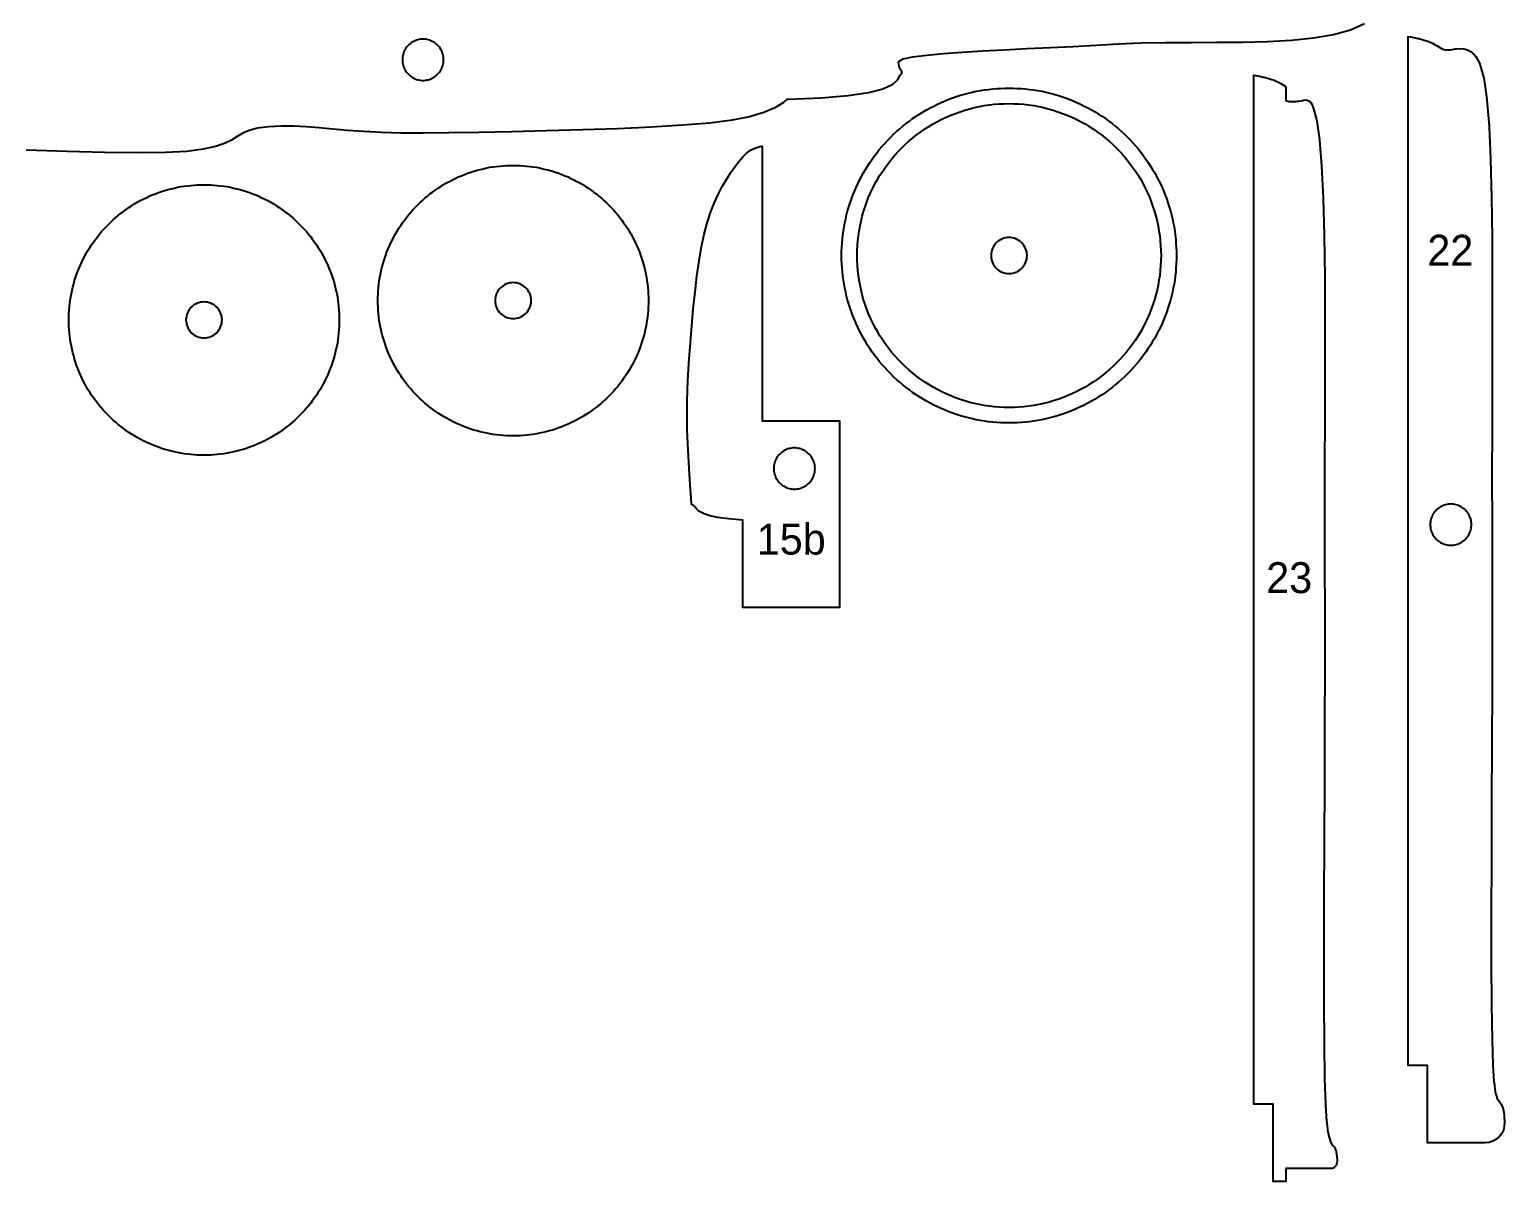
# Model space of a CAD drawing. Header units: metres. Extents: x 5 to 594, y 14 to 194.
# Drawn here: x 119 to 233.5, y 14.1 to 103.5 of the extents above; entities that cross this region are included whole.
import ezdxf
from ezdxf.enums import TextEntityAlignment as Align

# ---------------------------------------------------------------- set-up
doc = ezdxf.new("R2010")
doc.units = ezdxf.units.M
for name, color, linetype in [('CORTAR', 1, 'Continuous'), ('GRABAR', 5, 'Continuous'), ('GRABAR_RELLENO', 4, 'Continuous')]:
    doc.layers.add(name, color=color, linetype=linetype)

msp = doc.modelspace()

# ---------------------------------------------------------------- linework, layer by layer
at = {"layer": 'CORTAR'}
msp.add_lwpolyline([(222.59, 103.98), (221.5, 103.5), (220.18, 103.13), (218.64, 102.87), (216.92, 102.7), (215.07, 102.59), (213.12, 102.54), (211.13, 102.53), (209.13, 102.52), (207.16, 102.51), (205.27, 102.48), (203.5, 102.4), (201.76, 102.3), (199.98, 102.21), (198.18, 102.12), (196.38, 102.04), (194.62, 101.95), (192.94, 101.86), (191.35, 101.76), (189.9, 101.66), (188.61, 101.54), (187.5, 101.4), (186.75, 101.24), (186.41, 101.05), (186.4, 101.02), (186.43, 100.86), (186.48, 100.61), (186.62, 100.39), (186.68, 100.17), (186.53, 99.96), (186.46, 99.93), (186.33, 99.64), (185.93, 99.26), (185.2, 98.92), (185.2, 98.92), (184.09, 98.63), (182.5, 98.4), (180.41, 98.23), (177.87, 98.11), (177.75, 98.11), (177.48, 97.89), (176.81, 97.48), (175.95, 97.1), (174.86, 96.76), (173.5, 96.5), (171.78, 96.29), (169.66, 96.12), (167.25, 95.97), (164.62, 95.85), (161.88, 95.75), (159.1, 95.67), (156.38, 95.61), (153.82, 95.56), (151.5, 95.53), (149.5, 95.5), (147.8, 95.5), (146.27, 95.54), (144.89, 95.62), (143.64, 95.71), (142.5, 95.81), (141.44, 95.91), (140.43, 95.99), (139.45, 96.04), (138.48, 96.04), (137.5, 96), (136.64, 95.89), (136, 95.71), (135.5, 95.49), (135.07, 95.24), (134.62, 94.97), (134.09, 94.7), (133.39, 94.46), (132.44, 94.25), (131.17, 94.09), (129.5, 94), (127.35, 93.98), (124.78, 94.01), (121.87, 94.09), (118.7, 94.19)], dxfattribs=at)
for points in [[(147.9, 101.1), (147.91, 100.99), (147.93, 100.89), (147.95, 100.79), (147.98, 100.69), (148.02, 100.59), (148.07, 100.49), (148.11, 100.4), (148.17, 100.31), (148.23, 100.23), (148.3, 100.15), (148.37, 100.07), (148.45, 100), (148.53, 99.93), (148.61, 99.87), (148.7, 99.81), (148.79, 99.77), (148.89, 99.72), (148.99, 99.68), (149.09, 99.65), (149.19, 99.63), (149.29, 99.61), (149.4, 99.6), (149.5, 99.6), (149.6, 99.6), (149.71, 99.61), (149.81, 99.63), (149.91, 99.65), (150.01, 99.68), (150.11, 99.72), (150.21, 99.77), (150.3, 99.81), (150.39, 99.87), (150.47, 99.93), (150.55, 100), (150.63, 100.07), (150.7, 100.15), (150.77, 100.23), (150.83, 100.31), (150.89, 100.4), (150.93, 100.49), (150.98, 100.59), (151.02, 100.69), (151.05, 100.79), (151.07, 100.89), (151.09, 100.99), (151.1, 101.1), (151.1, 101.2), (151.1, 101.3), (151.09, 101.41), (151.07, 101.51), (151.05, 101.61), (151.02, 101.71), (150.98, 101.81), (150.93, 101.91), (150.89, 102), (150.83, 102.09), (150.77, 102.17), (150.7, 102.25), (150.63, 102.33), (150.55, 102.4), (150.47, 102.47), (150.39, 102.53), (150.3, 102.59), (150.21, 102.63), (150.11, 102.68), (150.01, 102.72), (149.91, 102.75), (149.81, 102.77), (149.71, 102.79), (149.6, 102.8), (149.5, 102.8), (149.4, 102.8), (149.29, 102.79), (149.19, 102.77), (149.09, 102.75), (148.99, 102.72), (148.89, 102.68), (148.79, 102.63), (148.7, 102.59), (148.61, 102.53), (148.53, 102.47), (148.45, 102.4), (148.37, 102.33), (148.3, 102.25), (148.23, 102.17), (148.17, 102.09), (148.11, 102), (148.07, 101.91), (148.02, 101.81), (147.98, 101.71), (147.95, 101.61), (147.93, 101.51), (147.91, 101.41), (147.9, 101.3), (147.9, 101.2), (147.9, 101.1)], [(226.17, 102.97), (226.43, 102.92), (226.48, 102.92), (226.74, 102.86), (226.81, 102.85), (227.07, 102.78), (227.16, 102.75), (227.41, 102.67), (227.52, 102.64), (227.75, 102.54), (227.88, 102.48), (228.09, 102.37), (228.23, 102.29), (228.44, 102.14), (228.57, 102.08), (228.78, 101.99), (228.85, 101.96), (228.93, 101.96), (229.17, 101.96), (229.3, 101.97), (229.63, 102.04), (229.65, 102.04), (229.76, 102.06), (230.04, 102.08), (230.32, 102.06), (230.59, 101.98), (230.83, 101.85), (231.05, 101.67), (231.24, 101.46), (231.38, 101.22), (231.52, 100.93), (231.61, 100.68), (231.85, 99.77), (231.88, 99.61), (232.09, 98.15), (232.1, 98.06), (232.27, 96.04), (232.27, 95.99), (232.39, 93.49), (232.39, 93.46), (232.47, 90.57), (232.47, 90.55), (232.51, 87.34), (232.51, 87.32), (232.52, 83.86), (232.52, 83.85), (232.52, 80.2), (232.52, 80.2), (232.51, 76.43), (232.5, 72.62), (232.49, 68.82), (232.5, 65.11), (232.51, 61.24), (232.51, 61.24), (232.51, 57.03), (232.51, 57.02), (232.5, 52.58), (232.5, 52.58), (232.48, 48.03), (232.46, 43.48), (232.45, 39.07), (232.44, 34.9), (232.44, 31.11), (232.46, 27.81), (232.5, 25.11), (232.5, 25.1), (232.56, 23.14), (232.56, 23.12), (232.65, 21.84), (232.66, 21.79), (232.75, 21.07), (232.77, 20.97), (232.86, 20.66), (232.88, 20.6), (232.91, 20.55), (232.96, 20.47), (233.06, 20.35), (233.21, 20.12), (233.32, 19.87), (233.38, 19.61), (233.43, 19.28), (233.44, 19.17), (233.47, 18.69), (233.45, 18.39), (233.38, 18.09), (233.25, 17.82), (233.06, 17.58), (232.83, 17.38), (232.56, 17.23), (232.27, 17.14), (231.97, 17.11), (227.5, 17.11), (227.5, 23.11), (226, 23.11), (226, 103), (226.15, 102.97), (226.17, 102.97)], [(216.66, 97.98), (216.76, 97.97), (216.84, 97.96), (216.94, 97.96), (217.18, 97.96), (217.27, 97.97), (217.4, 97.98), (217.49, 97.99), (217.81, 98.05), (217.83, 98.06), (217.89, 98.07), (218.03, 98.08), (218.12, 98.07), (218.21, 98.04), (218.29, 98), (218.36, 97.94), (218.43, 97.87), (218.5, 97.75), (218.59, 97.55), (218.65, 97.38), (218.87, 96.55), (218.89, 96.44), (219.1, 95.02), (219.11, 94.96), (219.27, 92.96), (219.27, 92.93), (219.39, 90.45), (219.39, 90.43), (219.47, 87.54), (219.47, 87.53), (219.51, 84.32), (219.51, 84.32), (219.52, 80.86), (219.52, 77.2), (219.51, 73.44), (219.5, 69.62), (219.5, 69.62), (219.49, 65.82), (219.49, 65.82), (219.5, 62.1), (219.51, 58.24), (219.51, 54.03), (219.5, 49.58), (219.48, 45.03), (219.46, 40.48), (219.45, 36.07), (219.45, 36.07), (219.44, 31.9), (219.44, 31.9), (219.44, 28.11), (219.44, 28.1), (219.46, 24.8), (219.46, 24.79), (219.5, 22.1), (219.5, 22.09), (219.5, 22.07), (219.5, 22.07), (219.56, 20.11), (219.56, 20.09), (219.57, 20.07), (219.57, 20.05), (219.65, 18.77), (219.66, 18.74), (219.66, 18.69), (219.66, 18.66), (219.76, 17.94), (219.77, 17.87), (219.79, 17.77), (219.81, 17.7), (219.9, 17.39), (219.92, 17.31), (219.94, 17.26), (219.97, 17.18), (220.01, 17.11), (220.04, 17.06), (220.08, 16.99), (220.13, 16.91), (220.19, 16.84), (220.26, 16.76), (220.33, 16.64), (220.37, 16.56), (220.4, 16.43), (220.43, 16.17), (220.44, 16.09), (220.47, 15.68), (220.46, 15.53), (220.43, 15.44), (220.39, 15.35), (220.33, 15.27), (220.25, 15.2), (220.16, 15.15), (220.07, 15.12), (219.92, 15.11), (216.5, 15.11), (216.5, 14.11), (215.5, 14.11), (215.5, 20.11), (214, 20.11), (214, 100), (214.15, 99.97), (214.17, 99.97), (214.43, 99.92), (214.48, 99.92), (214.74, 99.86), (214.81, 99.85), (215.07, 99.78), (215.16, 99.75), (215.41, 99.67), (215.52, 99.64), (215.75, 99.54), (215.88, 99.48), (216.09, 99.37), (216.23, 99.29), (216.44, 99.14), (216.5, 99.11), (216.5, 98.03), (216.56, 98.01), (216.66, 97.98)], [(208, 85.68), (207.98, 85.36), (207.96, 85.04), (207.94, 84.73), (207.9, 84.41), (207.86, 84.09), (207.81, 83.78), (207.75, 83.46), (207.68, 83.15), (207.61, 82.84), (207.53, 82.53), (207.44, 82.23), (207.34, 81.92), (207.24, 81.62), (207.13, 81.32), (207.01, 81.03), (206.88, 80.73), (206.75, 80.44), (206.61, 80.16), (206.46, 79.87), (206.31, 79.59), (206.15, 79.32), (205.98, 79.05), (205.81, 78.78), (205.63, 78.51), (205.44, 78.26), (205.25, 78), (205.05, 77.75), (204.84, 77.51), (204.63, 77.27), (204.42, 77.04), (204.19, 76.81), (203.96, 76.58), (203.73, 76.37), (203.49, 76.16), (203.25, 75.95), (203, 75.75), (202.74, 75.56), (202.49, 75.37), (202.22, 75.19), (201.95, 75.02), (201.68, 74.85), (201.41, 74.69), (201.13, 74.54), (200.84, 74.39), (200.56, 74.25), (200.27, 74.12), (199.97, 73.99), (199.68, 73.87), (199.38, 73.76), (199.08, 73.66), (198.77, 73.56), (198.47, 73.47), (198.16, 73.39), (197.85, 73.32), (197.54, 73.25), (197.22, 73.19), (196.91, 73.14), (196.59, 73.1), (196.27, 73.06), (195.96, 73.04), (195.64, 73.02), (195.32, 73), (195, 73), (194.68, 73), (194.36, 73.02), (194.04, 73.04), (193.73, 73.06), (193.41, 73.1), (193.09, 73.14), (192.78, 73.19), (192.46, 73.25), (192.15, 73.32), (191.84, 73.39), (191.53, 73.47), (191.23, 73.56), (190.92, 73.66), (190.62, 73.76), (190.32, 73.87), (190.03, 73.99), (189.73, 74.12), (189.44, 74.25), (189.16, 74.39), (188.87, 74.54), (188.59, 74.69), (188.32, 74.85), (188.05, 75.02), (187.78, 75.19), (187.51, 75.37), (187.26, 75.56), (187, 75.75), (186.75, 75.95), (186.51, 76.16), (186.27, 76.37), (186.04, 76.58), (185.81, 76.81), (185.58, 77.04), (185.37, 77.27), (185.16, 77.51), (184.95, 77.75), (184.75, 78), (184.56, 78.26), (184.37, 78.51), (184.19, 78.78), (184.02, 79.05), (183.85, 79.32), (183.69, 79.59), (183.54, 79.87), (183.39, 80.16), (183.25, 80.44), (183.12, 80.73), (182.99, 81.03), (182.87, 81.32), (182.76, 81.62), (182.66, 81.92), (182.56, 82.23), (182.47, 82.53), (182.39, 82.84), (182.32, 83.15), (182.25, 83.46), (182.19, 83.78), (182.14, 84.09), (182.1, 84.41), (182.06, 84.73), (182.04, 85.04), (182.02, 85.36), (182, 85.68), (182, 86), (182, 86.32), (182.02, 86.64), (182.04, 86.96), (182.06, 87.27), (182.1, 87.59), (182.14, 87.91), (182.19, 88.22), (182.25, 88.54), (182.32, 88.85), (182.39, 89.16), (182.47, 89.47), (182.56, 89.77), (182.66, 90.08), (182.76, 90.38), (182.87, 90.68), (182.99, 90.97), (183.12, 91.27), (183.25, 91.56), (183.39, 91.84), (183.54, 92.13), (183.69, 92.41), (183.85, 92.68), (184.02, 92.95), (184.19, 93.22), (184.37, 93.49), (184.56, 93.74), (184.75, 94), (184.95, 94.25), (185.16, 94.49), (185.37, 94.73), (185.58, 94.96), (185.81, 95.19), (186.04, 95.42), (186.27, 95.63), (186.51, 95.84), (186.75, 96.05), (187, 96.25), (187.26, 96.44), (187.51, 96.63), (187.78, 96.81), (188.05, 96.98), (188.32, 97.15), (188.59, 97.31), (188.87, 97.46), (189.16, 97.61), (189.44, 97.75), (189.73, 97.88), (190.03, 98.01), (190.32, 98.13), (190.62, 98.24), (190.92, 98.34), (191.23, 98.44), (191.53, 98.53), (191.84, 98.61), (192.15, 98.68), (192.46, 98.75), (192.78, 98.81), (193.09, 98.86), (193.41, 98.9), (193.73, 98.94), (194.04, 98.96), (194.36, 98.98), (194.68, 99), (195, 99), (195.32, 99), (195.64, 98.98), (195.96, 98.96), (196.27, 98.94), (196.59, 98.9), (196.91, 98.86), (197.22, 98.81), (197.54, 98.75), (197.85, 98.68), (198.16, 98.61), (198.47, 98.53), (198.77, 98.44), (199.08, 98.34), (199.38, 98.24), (199.68, 98.13), (199.97, 98.01), (200.27, 97.88), (200.56, 97.75), (200.84, 97.61), (201.13, 97.46), (201.41, 97.31), (201.68, 97.15), (201.95, 96.98), (202.22, 96.81), (202.49, 96.63), (202.74, 96.44), (203, 96.25), (203.25, 96.05), (203.49, 95.84), (203.73, 95.63), (203.96, 95.42), (204.19, 95.19), (204.42, 94.96), (204.63, 94.73), (204.84, 94.49), (205.05, 94.25), (205.25, 94), (205.44, 93.74), (205.63, 93.49), (205.81, 93.22), (205.98, 92.95), (206.15, 92.68), (206.31, 92.41), (206.46, 92.13), (206.61, 91.84), (206.75, 91.56), (206.88, 91.27), (207.01, 90.97), (207.13, 90.68), (207.24, 90.38), (207.34, 90.08), (207.44, 89.77), (207.53, 89.47), (207.61, 89.16), (207.68, 88.85), (207.75, 88.54), (207.81, 88.22), (207.86, 87.91), (207.9, 87.59), (207.94, 87.27), (207.96, 86.96), (207.98, 86.64), (208, 86.32), (208, 86), (208, 85.68)], [(173.23, 65.55), (172.39, 65.67), (171.76, 65.8), (171.32, 65.94), (171.03, 66.09), (170.83, 66.23), (170.71, 66.36), (170.61, 66.49), (170.5, 66.59), (170.34, 66.66), (170.31, 67.18), (170.27, 67.84), (170.22, 68.61), (170.16, 69.47), (170.11, 70.41), (170.06, 71.41), (170.02, 72.46), (170, 73.53), (170, 74.6), (170.04, 75.66), (170.1, 76.77), (170.17, 77.97), (170.26, 79.23), (170.36, 80.53), (170.48, 81.85), (170.62, 83.15), (170.77, 84.41), (170.94, 85.6), (171.13, 86.69), (171.34, 87.66), (171.57, 88.53), (171.83, 89.33), (172.11, 90.06), (172.42, 90.73), (172.73, 91.35), (173.06, 91.91), (173.38, 92.42), (173.71, 92.88), (174.03, 93.29), (174.34, 93.66), (174.65, 93.97), (174.99, 94.2), (175.33, 94.36), (175.68, 94.47), (175.84, 94.5), (175.84, 73.16), (181.84, 73.16), (181.84, 58.66), (174.34, 58.66), (174.34, 61.66), (174.34, 65.46), (173.23, 65.55)], [(167, 82.24), (166.99, 81.98), (166.97, 81.73), (166.95, 81.47), (166.92, 81.21), (166.89, 80.96), (166.85, 80.7), (166.8, 80.45), (166.74, 80.2), (166.69, 79.95), (166.62, 79.7), (166.55, 79.45), (166.47, 79.21), (166.39, 78.96), (166.3, 78.72), (166.2, 78.48), (166.1, 78.24), (165.99, 78.01), (165.88, 77.78), (165.76, 77.55), (165.64, 77.32), (165.51, 77.1), (165.37, 76.88), (165.23, 76.67), (165.08, 76.45), (164.93, 76.25), (164.78, 76.04), (164.62, 75.84), (164.45, 75.64), (164.28, 75.45), (164.1, 75.26), (163.92, 75.08), (163.74, 74.9), (163.55, 74.72), (163.36, 74.55), (163.16, 74.38), (162.96, 74.22), (162.75, 74.07), (162.55, 73.92), (162.33, 73.77), (162.12, 73.63), (161.9, 73.49), (161.68, 73.36), (161.45, 73.24), (161.22, 73.12), (160.99, 73.01), (160.76, 72.9), (160.52, 72.8), (160.28, 72.7), (160.04, 72.61), (159.79, 72.53), (159.55, 72.45), (159.3, 72.38), (159.05, 72.31), (158.8, 72.26), (158.55, 72.2), (158.3, 72.15), (158.04, 72.11), (157.79, 72.08), (157.53, 72.05), (157.27, 72.03), (157.02, 72.01), (156.76, 72), (156.5, 72), (156.24, 72), (155.98, 72.01), (155.73, 72.03), (155.47, 72.05), (155.21, 72.08), (154.96, 72.11), (154.7, 72.15), (154.45, 72.2), (154.2, 72.26), (153.95, 72.31), (153.7, 72.38), (153.45, 72.45), (153.21, 72.53), (152.96, 72.61), (152.72, 72.7), (152.48, 72.8), (152.24, 72.9), (152.01, 73.01), (151.78, 73.12), (151.55, 73.24), (151.32, 73.36), (151.1, 73.49), (150.88, 73.63), (150.67, 73.77), (150.45, 73.92), (150.25, 74.07), (150.04, 74.22), (149.84, 74.38), (149.64, 74.55), (149.45, 74.72), (149.26, 74.9), (149.08, 75.08), (148.9, 75.26), (148.72, 75.45), (148.55, 75.64), (148.38, 75.84), (148.22, 76.04), (148.07, 76.25), (147.92, 76.45), (147.77, 76.67), (147.63, 76.88), (147.49, 77.1), (147.36, 77.32), (147.24, 77.55), (147.12, 77.78), (147.01, 78.01), (146.9, 78.24), (146.8, 78.48), (146.7, 78.72), (146.61, 78.96), (146.53, 79.21), (146.45, 79.45), (146.38, 79.7), (146.31, 79.95), (146.26, 80.2), (146.2, 80.45), (146.15, 80.7), (146.11, 80.96), (146.08, 81.21), (146.05, 81.47), (146.03, 81.73), (146.01, 81.98), (146, 82.24), (146, 82.5), (146, 82.76), (146.01, 83.02), (146.03, 83.27), (146.05, 83.53), (146.08, 83.79), (146.11, 84.04), (146.15, 84.3), (146.2, 84.55), (146.26, 84.8), (146.31, 85.05), (146.38, 85.3), (146.45, 85.55), (146.53, 85.79), (146.61, 86.04), (146.7, 86.28), (146.8, 86.52), (146.9, 86.76), (147.01, 86.99), (147.12, 87.22), (147.24, 87.45), (147.36, 87.68), (147.49, 87.9), (147.63, 88.12), (147.77, 88.33), (147.92, 88.55), (148.07, 88.75), (148.22, 88.96), (148.38, 89.16), (148.55, 89.36), (148.72, 89.55), (148.9, 89.74), (149.08, 89.92), (149.26, 90.1), (149.45, 90.28), (149.64, 90.45), (149.84, 90.62), (150.04, 90.78), (150.25, 90.93), (150.45, 91.08), (150.67, 91.23), (150.88, 91.37), (151.1, 91.51), (151.32, 91.64), (151.55, 91.76), (151.78, 91.88), (152.01, 91.99), (152.24, 92.1), (152.48, 92.2), (152.72, 92.3), (152.96, 92.39), (153.21, 92.47), (153.45, 92.55), (153.7, 92.62), (153.95, 92.69), (154.2, 92.74), (154.45, 92.8), (154.7, 92.85), (154.96, 92.89), (155.21, 92.92), (155.47, 92.95), (155.73, 92.97), (155.98, 92.99), (156.24, 93), (156.5, 93), (156.76, 93), (157.02, 92.99), (157.27, 92.97), (157.53, 92.95), (157.79, 92.92), (158.04, 92.89), (158.3, 92.85), (158.55, 92.8), (158.8, 92.74), (159.05, 92.69), (159.3, 92.62), (159.55, 92.55), (159.79, 92.47), (160.04, 92.39), (160.28, 92.3), (160.52, 92.2), (160.76, 92.1), (160.99, 91.99), (161.22, 91.88), (161.45, 91.76), (161.68, 91.64), (161.9, 91.51), (162.12, 91.37), (162.33, 91.23), (162.55, 91.08), (162.75, 90.93), (162.96, 90.78), (163.16, 90.62), (163.36, 90.45), (163.55, 90.28), (163.74, 90.1), (163.92, 89.92), (164.1, 89.74), (164.28, 89.55), (164.45, 89.36), (164.62, 89.16), (164.78, 88.96), (164.93, 88.75), (165.08, 88.55), (165.23, 88.33), (165.37, 88.12), (165.51, 87.9), (165.64, 87.68), (165.76, 87.45), (165.88, 87.22), (165.99, 86.99), (166.1, 86.76), (166.2, 86.52), (166.3, 86.28), (166.39, 86.04), (166.47, 85.79), (166.55, 85.55), (166.62, 85.3), (166.69, 85.05), (166.74, 84.8), (166.8, 84.55), (166.85, 84.3), (166.89, 84.04), (166.92, 83.79), (166.95, 83.53), (166.97, 83.27), (166.99, 83.02), (167, 82.76), (167, 82.5), (167, 82.24)], [(143, 80.74), (142.99, 80.48), (142.97, 80.23), (142.95, 79.97), (142.92, 79.71), (142.89, 79.46), (142.85, 79.2), (142.8, 78.95), (142.74, 78.7), (142.69, 78.45), (142.62, 78.2), (142.55, 77.95), (142.47, 77.71), (142.39, 77.46), (142.3, 77.22), (142.2, 76.98), (142.1, 76.74), (141.99, 76.51), (141.88, 76.28), (141.76, 76.05), (141.64, 75.82), (141.51, 75.6), (141.37, 75.38), (141.23, 75.17), (141.08, 74.95), (140.93, 74.75), (140.78, 74.54), (140.62, 74.34), (140.45, 74.14), (140.28, 73.95), (140.1, 73.76), (139.92, 73.58), (139.74, 73.4), (139.55, 73.22), (139.36, 73.05), (139.16, 72.88), (138.96, 72.72), (138.75, 72.57), (138.55, 72.42), (138.33, 72.27), (138.12, 72.13), (137.9, 71.99), (137.68, 71.86), (137.45, 71.74), (137.22, 71.62), (136.99, 71.51), (136.76, 71.4), (136.52, 71.3), (136.28, 71.2), (136.04, 71.11), (135.79, 71.03), (135.55, 70.95), (135.3, 70.88), (135.05, 70.81), (134.8, 70.76), (134.55, 70.7), (134.3, 70.65), (134.04, 70.61), (133.79, 70.58), (133.53, 70.55), (133.27, 70.53), (133.02, 70.51), (132.76, 70.5), (132.5, 70.5), (132.24, 70.5), (131.98, 70.51), (131.73, 70.53), (131.47, 70.55), (131.21, 70.58), (130.96, 70.61), (130.7, 70.65), (130.45, 70.7), (130.2, 70.76), (129.95, 70.81), (129.7, 70.88), (129.45, 70.95), (129.21, 71.03), (128.96, 71.11), (128.72, 71.2), (128.48, 71.3), (128.24, 71.4), (128.01, 71.51), (127.78, 71.62), (127.55, 71.74), (127.32, 71.86), (127.1, 71.99), (126.88, 72.13), (126.67, 72.27), (126.45, 72.42), (126.25, 72.57), (126.04, 72.72), (125.84, 72.88), (125.64, 73.05), (125.45, 73.22), (125.26, 73.4), (125.08, 73.58), (124.9, 73.76), (124.72, 73.95), (124.55, 74.14), (124.38, 74.34), (124.22, 74.54), (124.07, 74.75), (123.92, 74.95), (123.77, 75.17), (123.63, 75.38), (123.49, 75.6), (123.36, 75.82), (123.24, 76.05), (123.12, 76.28), (123.01, 76.51), (122.9, 76.74), (122.8, 76.98), (122.7, 77.22), (122.61, 77.46), (122.53, 77.71), (122.45, 77.95), (122.38, 78.2), (122.31, 78.45), (122.26, 78.7), (122.2, 78.95), (122.15, 79.2), (122.11, 79.46), (122.08, 79.71), (122.05, 79.97), (122.03, 80.23), (122.01, 80.48), (122, 80.74), (122, 81), (122, 81.26), (122.01, 81.52), (122.03, 81.77), (122.05, 82.03), (122.08, 82.29), (122.11, 82.54), (122.15, 82.8), (122.2, 83.05), (122.26, 83.3), (122.31, 83.55), (122.38, 83.8), (122.45, 84.05), (122.53, 84.29), (122.61, 84.54), (122.7, 84.78), (122.8, 85.02), (122.9, 85.26), (123.01, 85.49), (123.12, 85.72), (123.24, 85.95), (123.36, 86.18), (123.49, 86.4), (123.63, 86.62), (123.77, 86.83), (123.92, 87.05), (124.07, 87.25), (124.22, 87.46), (124.38, 87.66), (124.55, 87.86), (124.72, 88.05), (124.9, 88.24), (125.08, 88.42), (125.26, 88.6), (125.45, 88.78), (125.64, 88.95), (125.84, 89.12), (126.04, 89.28), (126.25, 89.43), (126.45, 89.58), (126.67, 89.73), (126.88, 89.87), (127.1, 90.01), (127.32, 90.14), (127.55, 90.26), (127.78, 90.38), (128.01, 90.49), (128.24, 90.6), (128.48, 90.7), (128.72, 90.8), (128.96, 90.89), (129.21, 90.97), (129.45, 91.05), (129.7, 91.12), (129.95, 91.19), (130.2, 91.24), (130.45, 91.3), (130.7, 91.35), (130.96, 91.39), (131.21, 91.42), (131.47, 91.45), (131.73, 91.47), (131.98, 91.49), (132.24, 91.5), (132.5, 91.5), (132.76, 91.5), (133.02, 91.49), (133.27, 91.47), (133.53, 91.45), (133.79, 91.42), (134.04, 91.39), (134.3, 91.35), (134.55, 91.3), (134.8, 91.24), (135.05, 91.19), (135.3, 91.12), (135.55, 91.05), (135.79, 90.97), (136.04, 90.89), (136.28, 90.8), (136.52, 90.7), (136.76, 90.6), (136.99, 90.49), (137.22, 90.38), (137.45, 90.26), (137.68, 90.14), (137.9, 90.01), (138.12, 89.87), (138.33, 89.73), (138.55, 89.58), (138.75, 89.43), (138.96, 89.28), (139.16, 89.12), (139.36, 88.95), (139.55, 88.78), (139.74, 88.6), (139.92, 88.42), (140.1, 88.24), (140.28, 88.05), (140.45, 87.86), (140.62, 87.66), (140.78, 87.46), (140.93, 87.25), (141.08, 87.05), (141.23, 86.83), (141.37, 86.62), (141.51, 86.4), (141.64, 86.18), (141.76, 85.95), (141.88, 85.72), (141.99, 85.49), (142.1, 85.26), (142.2, 85.02), (142.3, 84.78), (142.39, 84.54), (142.47, 84.29), (142.55, 84.05), (142.62, 83.8), (142.69, 83.55), (142.74, 83.3), (142.8, 83.05), (142.85, 82.8), (142.89, 82.54), (142.92, 82.29), (142.95, 82.03), (142.97, 81.77), (142.99, 81.52), (143, 81.26), (143, 81), (143, 80.74)], [(196.39, 86.14), (196.37, 86.27), (196.34, 86.41), (196.29, 86.54), (196.23, 86.66), (196.16, 86.78), (196.08, 86.89), (195.99, 86.99), (195.89, 87.08), (195.78, 87.16), (195.66, 87.23), (195.54, 87.29), (195.41, 87.34), (195.27, 87.37), (195.14, 87.39), (195, 87.4), (194.86, 87.39), (194.73, 87.37), (194.59, 87.34), (194.46, 87.29), (194.34, 87.23), (194.22, 87.16), (194.11, 87.08), (194.01, 86.99), (193.92, 86.89), (193.84, 86.78), (193.77, 86.66), (193.71, 86.54), (193.66, 86.41), (193.63, 86.27), (193.61, 86.14), (193.6, 86), (193.61, 85.86), (193.63, 85.73), (193.66, 85.59), (193.71, 85.46), (193.77, 85.34), (193.84, 85.22), (193.92, 85.11), (194.01, 85.01), (194.11, 84.92), (194.22, 84.84), (194.34, 84.77), (194.46, 84.71), (194.59, 84.66), (194.73, 84.63), (194.86, 84.61), (195, 84.6), (195.14, 84.61), (195.27, 84.63), (195.41, 84.66), (195.54, 84.71), (195.66, 84.77), (195.78, 84.84), (195.89, 84.92), (195.99, 85.01), (196.08, 85.11), (196.16, 85.22), (196.23, 85.34), (196.29, 85.46), (196.34, 85.59), (196.37, 85.73), (196.39, 85.86), (196.4, 86), (196.39, 86.14)], [(157.89, 82.64), (157.87, 82.77), (157.84, 82.91), (157.79, 83.04), (157.73, 83.16), (157.66, 83.28), (157.58, 83.39), (157.49, 83.49), (157.39, 83.58), (157.28, 83.66), (157.16, 83.73), (157.04, 83.79), (156.91, 83.84), (156.77, 83.87), (156.64, 83.89), (156.5, 83.9), (156.36, 83.89), (156.23, 83.87), (156.09, 83.84), (155.96, 83.79), (155.84, 83.73), (155.72, 83.66), (155.61, 83.58), (155.51, 83.49), (155.42, 83.39), (155.34, 83.28), (155.27, 83.16), (155.21, 83.04), (155.16, 82.91), (155.13, 82.77), (155.11, 82.64), (155.1, 82.5), (155.11, 82.36), (155.13, 82.23), (155.16, 82.09), (155.21, 81.96), (155.27, 81.84), (155.34, 81.72), (155.42, 81.61), (155.51, 81.51), (155.61, 81.42), (155.72, 81.34), (155.84, 81.27), (155.96, 81.21), (156.09, 81.16), (156.23, 81.13), (156.36, 81.11), (156.5, 81.1), (156.64, 81.11), (156.77, 81.13), (156.91, 81.16), (157.04, 81.21), (157.16, 81.27), (157.28, 81.34), (157.39, 81.42), (157.49, 81.51), (157.58, 81.61), (157.66, 81.72), (157.73, 81.84), (157.79, 81.96), (157.84, 82.09), (157.87, 82.23), (157.89, 82.36), (157.9, 82.5), (157.89, 82.64)], [(133.89, 81.14), (133.87, 81.27), (133.84, 81.41), (133.79, 81.54), (133.73, 81.66), (133.66, 81.78), (133.58, 81.89), (133.49, 81.99), (133.39, 82.08), (133.28, 82.16), (133.16, 82.23), (133.04, 82.29), (132.91, 82.34), (132.77, 82.37), (132.64, 82.39), (132.5, 82.4), (132.36, 82.39), (132.23, 82.37), (132.09, 82.34), (131.96, 82.29), (131.84, 82.23), (131.72, 82.16), (131.61, 82.08), (131.51, 81.99), (131.42, 81.89), (131.34, 81.78), (131.27, 81.66), (131.21, 81.54), (131.16, 81.41), (131.13, 81.27), (131.11, 81.14), (131.1, 81), (131.11, 80.86), (131.13, 80.73), (131.16, 80.59), (131.21, 80.46), (131.27, 80.34), (131.34, 80.22), (131.42, 80.11), (131.51, 80.01), (131.61, 79.92), (131.72, 79.84), (131.84, 79.77), (131.96, 79.71), (132.09, 79.66), (132.23, 79.63), (132.36, 79.61), (132.5, 79.6), (132.64, 79.61), (132.77, 79.63), (132.91, 79.66), (133.04, 79.71), (133.16, 79.77), (133.28, 79.84), (133.39, 79.92), (133.49, 80.01), (133.58, 80.11), (133.66, 80.22), (133.73, 80.34), (133.79, 80.46), (133.84, 80.59), (133.87, 80.73), (133.89, 80.86), (133.9, 81), (133.89, 81.14)], [(176.75, 69.25), (176.77, 69.15), (176.79, 69.05), (176.82, 68.95), (176.86, 68.85), (176.9, 68.75), (176.95, 68.66), (177.01, 68.57), (177.07, 68.49), (177.13, 68.41), (177.21, 68.33), (177.28, 68.26), (177.36, 68.19), (177.45, 68.13), (177.54, 68.08), (177.63, 68.03), (177.73, 67.98), (177.82, 67.95), (177.92, 67.92), (178.03, 67.89), (178.13, 67.88), (178.23, 67.86), (178.34, 67.86), (178.44, 67.86), (178.55, 67.88), (178.65, 67.89), (178.75, 67.92), (178.85, 67.95), (178.95, 67.98), (179.05, 68.03), (179.14, 68.08), (179.23, 68.13), (179.31, 68.19), (179.39, 68.26), (179.47, 68.33), (179.54, 68.41), (179.61, 68.49), (179.67, 68.57), (179.72, 68.66), (179.77, 68.75), (179.82, 68.85), (179.85, 68.95), (179.88, 69.05), (179.91, 69.15), (179.92, 69.25), (179.93, 69.36), (179.94, 69.46), (179.93, 69.57), (179.92, 69.67), (179.91, 69.77), (179.88, 69.88), (179.85, 69.98), (179.82, 70.07), (179.77, 70.17), (179.72, 70.26), (179.67, 70.35), (179.61, 70.44), (179.54, 70.52), (179.47, 70.59), (179.39, 70.66), (179.31, 70.73), (179.23, 70.79), (179.14, 70.85), (179.05, 70.9), (178.95, 70.94), (178.85, 70.98), (178.75, 71.01), (178.65, 71.03), (178.55, 71.05), (178.44, 71.06), (178.34, 71.06), (178.23, 71.06), (178.13, 71.05), (178.03, 71.03), (177.92, 71.01), (177.82, 70.98), (177.73, 70.94), (177.63, 70.9), (177.54, 70.85), (177.45, 70.79), (177.36, 70.73), (177.28, 70.66), (177.21, 70.59), (177.13, 70.52), (177.07, 70.44), (177.01, 70.35), (176.95, 70.26), (176.9, 70.17), (176.86, 70.07), (176.82, 69.98), (176.79, 69.88), (176.77, 69.77), (176.75, 69.67), (176.74, 69.57), (176.74, 69.46), (176.74, 69.36), (176.75, 69.25)], [(229.4, 63.51), (229.51, 63.52), (229.61, 63.54), (229.71, 63.56), (229.81, 63.59), (229.91, 63.63), (230.01, 63.67), (230.1, 63.72), (230.19, 63.77), (230.27, 63.84), (230.35, 63.9), (230.43, 63.97), (230.5, 64.05), (230.57, 64.13), (230.63, 64.22), (230.69, 64.31), (230.73, 64.4), (230.78, 64.49), (230.82, 64.59), (230.85, 64.69), (230.87, 64.79), (230.89, 64.9), (230.9, 65), (230.9, 65.11), (230.9, 65.21), (230.89, 65.31), (230.87, 65.42), (230.85, 65.52), (230.82, 65.62), (230.78, 65.72), (230.73, 65.81), (230.69, 65.91), (230.63, 65.99), (230.57, 66.08), (230.5, 66.16), (230.43, 66.24), (230.35, 66.31), (230.27, 66.37), (230.19, 66.44), (230.1, 66.49), (230.01, 66.54), (229.91, 66.58), (229.81, 66.62), (229.71, 66.65), (229.61, 66.67), (229.51, 66.69), (229.4, 66.7), (229.3, 66.71), (229.2, 66.7), (229.09, 66.69), (228.99, 66.67), (228.89, 66.65), (228.79, 66.62), (228.69, 66.58), (228.59, 66.54), (228.5, 66.49), (228.41, 66.44), (228.33, 66.37), (228.25, 66.31), (228.17, 66.24), (228.1, 66.16), (228.03, 66.08), (227.97, 65.99), (227.91, 65.91), (227.87, 65.81), (227.82, 65.72), (227.78, 65.62), (227.75, 65.52), (227.73, 65.42), (227.71, 65.31), (227.7, 65.21), (227.7, 65.11), (227.7, 65), (227.71, 64.9), (227.73, 64.79), (227.75, 64.69), (227.78, 64.59), (227.82, 64.49), (227.87, 64.4), (227.91, 64.31), (227.97, 64.22), (228.03, 64.13), (228.1, 64.05), (228.17, 63.97), (228.25, 63.9), (228.33, 63.84), (228.41, 63.77), (228.5, 63.72), (228.59, 63.67), (228.69, 63.63), (228.79, 63.59), (228.89, 63.56), (228.99, 63.54), (229.09, 63.52), (229.2, 63.51), (229.3, 63.51), (229.4, 63.51)]]:
    msp.add_lwpolyline(points, close=True, dxfattribs=at)
at = {"layer": 'GRABAR_RELLENO'}
msp.add_lwpolyline([(206.8, 86), (206.79, 85.61), (206.77, 85.23), (206.74, 84.84), (206.7, 84.46), (206.64, 84.08), (206.57, 83.7), (206.49, 83.32), (206.4, 82.95), (206.29, 82.57), (206.17, 82.21), (206.04, 81.84), (205.9, 81.48), (205.75, 81.13), (205.58, 80.78), (205.41, 80.44), (205.22, 80.1), (205.02, 79.77), (204.81, 79.44), (204.59, 79.13), (204.36, 78.82), (204.12, 78.51), (203.87, 78.22), (203.61, 77.93), (203.34, 77.66), (203.07, 77.39), (202.78, 77.13), (202.49, 76.88), (202.18, 76.64), (201.87, 76.41), (201.56, 76.19), (201.23, 75.98), (200.9, 75.78), (200.56, 75.59), (200.22, 75.42), (199.87, 75.25), (199.52, 75.1), (199.16, 74.96), (198.79, 74.83), (198.43, 74.71), (198.05, 74.6), (197.68, 74.51), (197.3, 74.43), (196.92, 74.36), (196.54, 74.3), (196.16, 74.26), (195.77, 74.23), (195.39, 74.21), (195, 74.2), (194.61, 74.21), (194.23, 74.23), (193.84, 74.26), (193.46, 74.3), (193.08, 74.36), (192.7, 74.43), (192.32, 74.51), (191.95, 74.6), (191.57, 74.71), (191.21, 74.83), (190.84, 74.96), (190.48, 75.1), (190.13, 75.25), (189.78, 75.42), (189.44, 75.59), (189.1, 75.78), (188.77, 75.98), (188.44, 76.19), (188.13, 76.41), (187.82, 76.64), (187.51, 76.88), (187.22, 77.13), (186.93, 77.39), (186.66, 77.66), (186.39, 77.93), (186.13, 78.22), (185.88, 78.51), (185.64, 78.82), (185.41, 79.13), (185.19, 79.44), (184.98, 79.77), (184.78, 80.1), (184.59, 80.44), (184.42, 80.78), (184.25, 81.13), (184.1, 81.48), (183.96, 81.84), (183.83, 82.21), (183.71, 82.57), (183.6, 82.95), (183.51, 83.32), (183.43, 83.7), (183.36, 84.08), (183.3, 84.46), (183.26, 84.84), (183.23, 85.23), (183.21, 85.61), (183.2, 86), (183.21, 86.39), (183.23, 86.77), (183.26, 87.16), (183.3, 87.54), (183.36, 87.92), (183.43, 88.3), (183.51, 88.68), (183.6, 89.05), (183.71, 89.43), (183.83, 89.79), (183.96, 90.16), (184.1, 90.52), (184.25, 90.87), (184.42, 91.22), (184.59, 91.56), (184.78, 91.9), (184.98, 92.23), (185.19, 92.56), (185.41, 92.87), (185.64, 93.18), (185.88, 93.49), (186.13, 93.78), (186.39, 94.07), (186.66, 94.34), (186.93, 94.61), (187.22, 94.87), (187.51, 95.12), (187.82, 95.36), (188.13, 95.59), (188.44, 95.81), (188.77, 96.02), (189.1, 96.22), (189.44, 96.41), (189.78, 96.58), (190.13, 96.75), (190.48, 96.9), (190.84, 97.04), (191.21, 97.17), (191.57, 97.29), (191.95, 97.4), (192.32, 97.49), (192.7, 97.57), (193.08, 97.64), (193.46, 97.7), (193.84, 97.74), (194.23, 97.77), (194.61, 97.79), (195, 97.8), (195.39, 97.79), (195.77, 97.77), (196.16, 97.74), (196.54, 97.7), (196.92, 97.64), (197.3, 97.57), (197.68, 97.49), (198.05, 97.4), (198.43, 97.29), (198.79, 97.17), (199.16, 97.04), (199.52, 96.9), (199.87, 96.75), (200.22, 96.58), (200.56, 96.41), (200.9, 96.22), (201.23, 96.02), (201.56, 95.81), (201.87, 95.59), (202.18, 95.36), (202.49, 95.12), (202.78, 94.87), (203.07, 94.61), (203.34, 94.34), (203.61, 94.07), (203.87, 93.78), (204.12, 93.49), (204.36, 93.18), (204.59, 92.87), (204.81, 92.56), (205.02, 92.23), (205.22, 91.9), (205.41, 91.56), (205.58, 91.22), (205.75, 90.87), (205.9, 90.52), (206.04, 90.16), (206.17, 89.79), (206.29, 89.43), (206.4, 89.05), (206.49, 88.68), (206.57, 88.3), (206.64, 87.92), (206.7, 87.54), (206.74, 87.16), (206.77, 86.77), (206.79, 86.39), (206.8, 86)], close=True, dxfattribs=at)

# ---------------------------------------------------------------- texts
at = {"layer": 'GRABAR'}
for s, p in [('22', (229.26, 84.49)), ('15b', (178.09, 62.06)), ('23', (216.75, 59.07))]:
    msp.add_text(s, height=2.4, dxfattribs=at).set_placement(p, align=Align.BOTTOM_CENTER)

doc.saveas('drawing.dxf')
